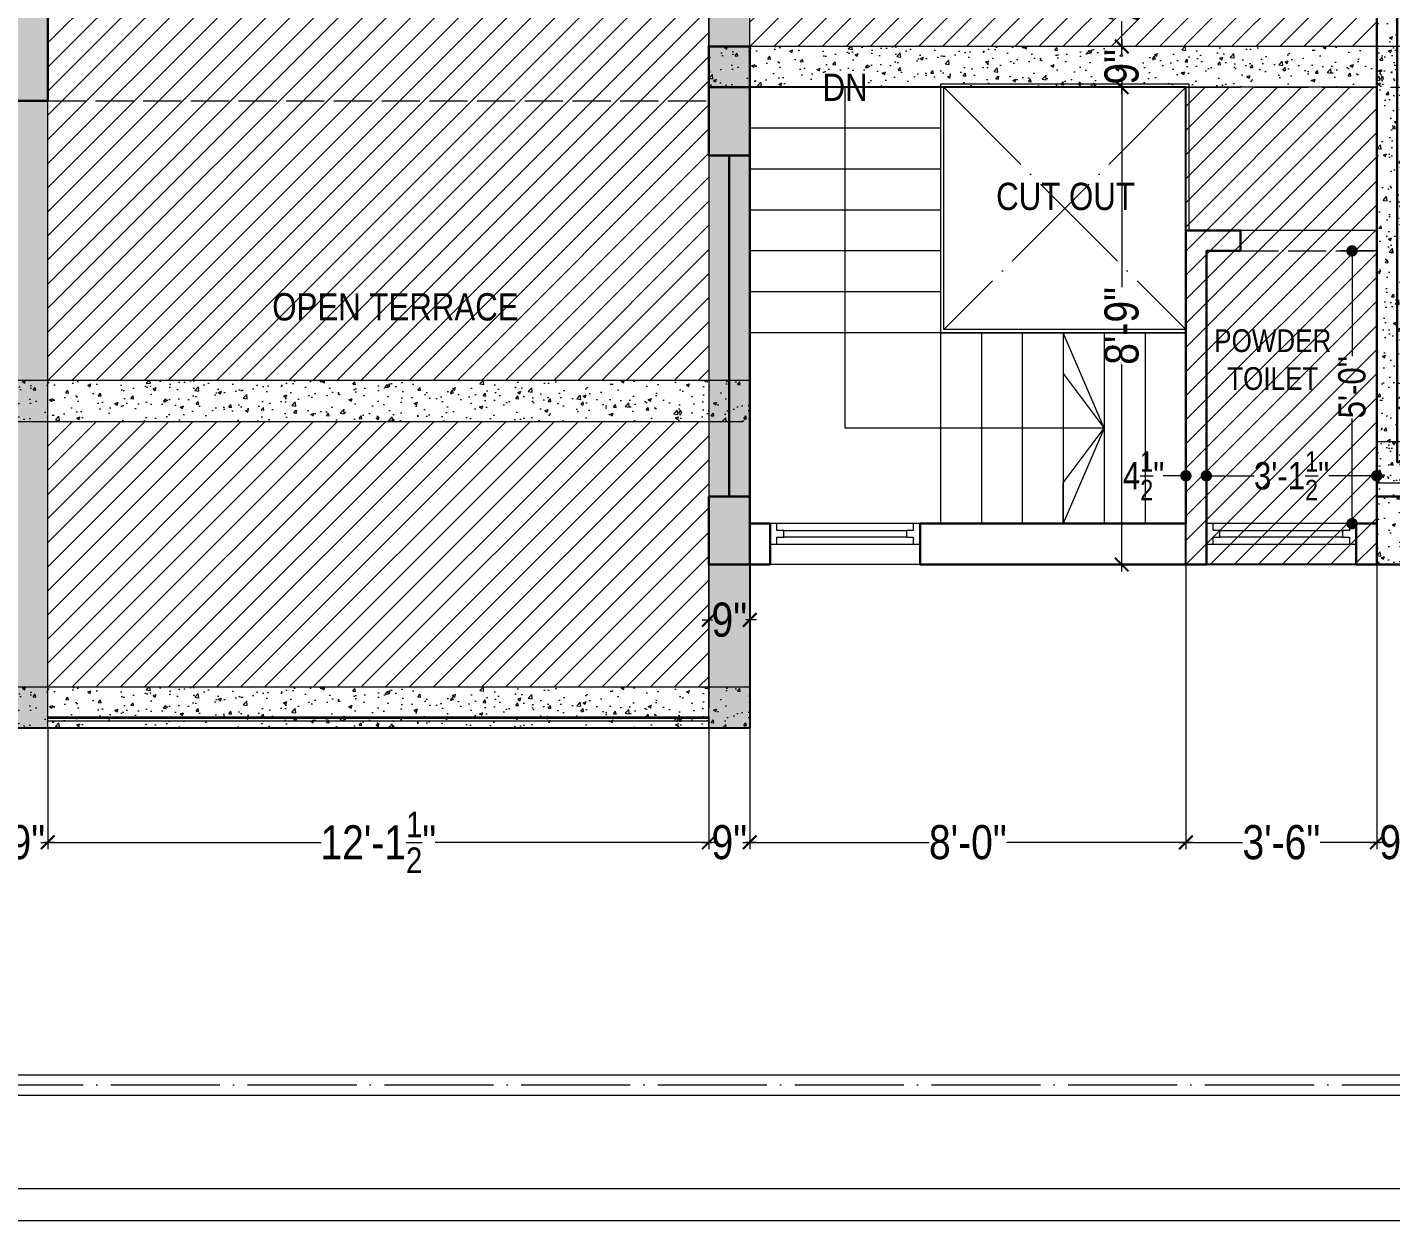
# Model space of a CAD drawing. Header units: millimetres. Extents: x 56222 to 162971, y -175692 to -121287.
# Drawn here: x 159346.4 to 159646.5, y -175332.2 to -175069.6 of the extents above; entities that cross this region are included whole.
import ezdxf

# ---------------------------------------------------------------- set-up
doc = ezdxf.new("R2010")
doc.units = ezdxf.units.MM
doc.header["$MEASUREMENT"] = 0
doc.header["$PDMODE"] = 35
doc.linetypes.add('ACAD_ISO02W100', pattern=[15, 12, -3])
doc.linetypes.add('ACAD_ISO04W100', pattern=[30, 24, -3, 0, -3])
doc.layers.get('Defpoints').update_dxf_attribs({"color": 220})
for name, color, linetype, lineweight in [('COLUMN', 1, 'Continuous', 30), ('FIRST FLOOR', 7, 'Continuous', 9), ('FIRST FLOOR ( TEXT )', 7, 'Continuous', 9), ('FIRST FLOOR_( D - W & RAILING )', 251, 'Continuous', 9), ('FIRST FLOOR_( STAIR )', 251, 'Continuous', 9), ('GROUND FLOOR', 7, 'Continuous', 9), ('GROUND FLOOR ( DW_RAIL )', 7, 'Continuous', 9), ('SECOND FLOOR', 7, 'Continuous', 9), ('SECOND FLOOR  ( PLINE )', 251, 'Continuous', 30), ('SECOND FLOOR ( DIM )', 7, 'Continuous', 9), ('SECOND FLOOR ( DW_RAIL )', 7, 'Continuous', 9), ('SECOND FLOOR ( PLine )', 7, 'Continuous', 30), ('SECOND FLOOR ( TEXT )', 7, 'Continuous', 9), ('X_SHEET', 7, 'Continuous', 9), ('XX~SLAB ( BEAM )~ ( DIM )', 7, 'Continuous', 9), ('XX~SLAB ( HATCH )', 7, 'Continuous', 9), ('XX~STR BEAM', 5, 'ACAD_ISO02W100', 9)]:
    doc.layers.add(name, color=color, linetype=linetype, lineweight=lineweight)
doc.layers.add('XX~SLAB ( BEAM )~ ( HATCH )', color=1, linetype='Continuous', lineweight=9, plot=False)
doc.layers.add('XX~SLAB ( HATCH )~ PLINE', color=251, linetype='Continuous', lineweight=9, plot=False)
doc.layers.add('XX~SLAB ( PLINE )', color=251, linetype='Continuous', plot=False)
doc.styles.add('Cn BT~6', font='swissc.ttf', dxfattribs={"height": 6})
doc.styles.add("Cn_BT_0'-0", font='swissc.ttf')
doc.styles.add('Cn_BT_7½', font='swissc.ttf', dxfattribs={"height": 7.5})
doc.styles.add('KATHA', font='swissc.ttf')
doc.dimstyles.new('Cn BT~6', dxfattribs={"dimtxt": 0.18, "dimasz": 2.5, "dimexe": 2.5, "dimexo": 0, "dimgap": 0.09, "dimtad": 0, "dimdec": 3, "dimzin": 3, "dimdsep": 46, "dimlunit": 4, "dimtxsty": 'Cn BT~6', "dimblk": 'DOT', "dimcen": 0.09, "dimdle": 2, "dimclrd": 250, "dimclre": 250, "dimclrt": 5, "dimadec": 0, "dimazin": 0, "dimtfac": 0.75, "dimtdec": 3, "dimtofl": 0, "dimtmove": 0, "dimatfit": 3, "dimfxl": 1, "dimtolj": 1, "dimtzin": 0, "dimlwd": 15, "dimlwe": 15, "dimarcsym": 0})
doc.dimstyles.new('Cn_BT_7½', dxfattribs={"dimtxt": 9, "dimasz": 3, "dimexe": 1.5, "dimexo": 0, "dimgap": 0.09, "dimtad": 0, "dimdec": 3, "dimzin": 3, "dimdsep": 46, "dimlunit": 4, "dimtxsty": 'Cn_BT_7½', "dimblk": 'ARCHTICK', "dimcen": 0.09, "dimdle": 1.5, "dimclrd": 251, "dimclre": 251, "dimclrt": 14, "dimadec": 0, "dimazin": 0, "dimtfac": 0.75, "dimtdec": 3, "dimtofl": 0, "dimtmove": 0, "dimatfit": 3, "dimfxl": 0, "dimtolj": 1, "dimtzin": 0, "dimlwd": 15, "dimlwe": 15, "dimarcsym": 0})

# ---------------------------------------------------------------- blocks, each defined once
blk = doc.blocks.new('_ArchTick')
at = {"color": 0, "linetype": 'ByBlock', "const_width": 0.15}
blk.add_lwpolyline([(-0.5, -0.5), (0.5, 0.5)], dxfattribs=at)
blk = doc.blocks.new('*D351')
at = {"layer": 'Defpoints', "color": 0, "transparency": 16777216}
for p in [(159496.38, -175187.81), (159505.38, -175187.81), (159505.38, -175199.98)]:
    blk.add_point(p, dxfattribs=at)
at = {"layer": 'SECOND FLOOR ( DIM )', "color": 251, "lineweight": 15, "transparency": 16777216}
for p, q in [((159496.38, -175187.81), (159496.38, -175201.48)), ((159505.38, -175187.81), (159505.38, -175201.48)), ((159494.88, -175199.98), (159497.22, -175199.98)), ((159506.88, -175199.98), (159504.53, -175199.98))]:
    blk.add_line(p, q, dxfattribs=at)
at = {"layer": 'SECOND FLOOR ( DIM )', "color": 251, "lineweight": 15, "transparency": 16777216, "xscale": 3, "yscale": 3, "zscale": 3, "rotation": 180}
blk.add_blockref('_ArchTick', (159496.38, -175199.98), dxfattribs=at)
at = {"layer": 'SECOND FLOOR ( DIM )', "color": 251, "lineweight": 15, "transparency": 16777216, "xscale": 3, "yscale": 3, "zscale": 3}
blk.add_blockref('_ArchTick', (159505.38, -175199.98), dxfattribs=at)
at = {"layer": 'SECOND FLOOR ( DIM )', "color": 14, "transparency": 16777216, "insert": (159500.88, -175199.98), "char_height": 7.5, "attachment_point": 5, "style": 'Cn_BT_7½'}
blk.add_mtext('\\A1;9"', dxfattribs=at)
blk = doc.blocks.new('_Dot')
at = {"color": 0, "linetype": 'ByBlock', "lineweight": -2}
blk.add_line((-0.5, 0), (-1, 0), dxfattribs=at)
at = {"color": 0, "linetype": 'ByBlock', "const_width": 0.5}
blk.add_lwpolyline([(-0.25, 0, 1), (0.25, 0, 1)], format="xyb", close=True, dxfattribs=at)
blk = doc.blocks.new('*D350')
at = {"layer": 'Defpoints', "color": 0, "transparency": 16777216}
for p in [(159605.88, -175160.81), (159643.38, -175160.81), (159643.38, -175168.28)]:
    blk.add_point(p, dxfattribs=at)
at = {"layer": 'SECOND FLOOR ( DIM )', "color": 250, "lineweight": 15, "transparency": 16777216}
for p, q in [((159605.88, -175160.81), (159605.88, -175170.78)), ((159643.38, -175160.81), (159643.38, -175170.78)), ((159608.38, -175168.28), (159616.43, -175168.28)), ((159640.88, -175168.28), (159632.82, -175168.28))]:
    blk.add_line(p, q, dxfattribs=at)
at = {"layer": 'SECOND FLOOR ( DIM )', "color": 250, "lineweight": 15, "transparency": 16777216, "xscale": 2.5, "yscale": 2.5, "zscale": 2.5, "rotation": 180}
blk.add_blockref('_Dot', (159605.88, -175168.28), dxfattribs=at)
at = {"layer": 'SECOND FLOOR ( DIM )', "color": 250, "lineweight": 15, "transparency": 16777216, "xscale": 2.5, "yscale": 2.5, "zscale": 2.5}
blk.add_blockref('_Dot', (159643.38, -175168.28), dxfattribs=at)
at = {"layer": 'SECOND FLOOR ( DIM )', "color": 5, "transparency": 16777216, "insert": (159624.63, -175168.28), "char_height": 6, "attachment_point": 5, "style": 'Cn BT~6'}
blk.add_mtext('\\A1;3\'-1{\\H0.750000x;\\S1/2;}"', dxfattribs=at)
blk = doc.blocks.new('*D349')
at = {"layer": 'Defpoints', "color": 0, "transparency": 16777216}
for p in [(159637.94, -175118.81), (159643.38, -175118.81), (159643.38, -175178.81)]:
    blk.add_point(p, dxfattribs=at)
at = {"layer": 'SECOND FLOOR ( DIM )', "color": 250, "lineweight": 15, "transparency": 16777216}
for p, q in [((159643.38, -175118.81), (159635.44, -175118.81)), ((159637.94, -175121.31), (159637.94, -175141.96)), ((159637.94, -175176.31), (159637.94, -175155.65)), ((159643.38, -175178.81), (159635.44, -175178.81))]:
    blk.add_line(p, q, dxfattribs=at)
at = {"layer": 'SECOND FLOOR ( DIM )', "color": 250, "lineweight": 15, "transparency": 16777216, "xscale": 2.5, "yscale": 2.5, "zscale": 2.5}
for p, rotation in [((159637.94, -175118.81), 90), ((159637.94, -175178.81), 270)]:
    blk.add_blockref('_Dot', p, dxfattribs=dict(at, rotation=rotation))
at = {"layer": 'SECOND FLOOR ( DIM )', "color": 5, "transparency": 16777216, "insert": (159637.94, -175148.81), "char_height": 6, "attachment_point": 5, "rotation": 90, "style": 'Cn BT~6'}
blk.add_mtext('\\A1;5\'-0"', dxfattribs=at)
blk = doc.blocks.new('*D294')
at = {"layer": 'Defpoints', "color": 0, "transparency": 16777216}
for p in [(159341.88, -175223.81), (159350.88, -175223.81), (159350.88, -175248.94)]:
    blk.add_point(p, dxfattribs=at)
at = {"layer": 'XX~SLAB ( BEAM )~ ( DIM )', "color": 251, "lineweight": 15, "transparency": 16777216}
for p, q in [((159341.88, -175223.81), (159341.88, -175250.44)), ((159350.88, -175223.81), (159350.88, -175250.44)), ((159340.38, -175248.94), (159342.72, -175248.94)), ((159352.38, -175248.94), (159350.03, -175248.94))]:
    blk.add_line(p, q, dxfattribs=at)
at = {"layer": 'XX~SLAB ( BEAM )~ ( DIM )', "color": 251, "lineweight": 15, "transparency": 16777216, "xscale": 3, "yscale": 3, "zscale": 3, "rotation": 180}
blk.add_blockref('_ArchTick', (159341.88, -175248.94), dxfattribs=at)
at = {"layer": 'XX~SLAB ( BEAM )~ ( DIM )', "color": 251, "lineweight": 15, "transparency": 16777216, "xscale": 3, "yscale": 3, "zscale": 3}
blk.add_blockref('_ArchTick', (159350.88, -175248.94), dxfattribs=at)
at = {"layer": 'XX~SLAB ( BEAM )~ ( DIM )', "color": 14, "transparency": 16777216, "insert": (159346.38, -175248.94), "char_height": 7.5, "attachment_point": 5, "style": 'Cn_BT_7½'}
blk.add_mtext('\\A1;9"', dxfattribs=at)
blk = doc.blocks.new('*D293')
at = {"layer": 'Defpoints', "color": 0, "transparency": 16777216}
for p in [(159350.88, -175223.81), (159496.38, -175223.81), (159496.38, -175248.94)]:
    blk.add_point(p, dxfattribs=at)
at = {"layer": 'XX~SLAB ( BEAM )~ ( DIM )', "color": 251, "lineweight": 15, "transparency": 16777216}
for p, q in [((159350.88, -175223.81), (159350.88, -175250.44)), ((159496.38, -175223.81), (159496.38, -175250.44)), ((159349.38, -175248.94), (159411.09, -175248.94)), ((159497.88, -175248.94), (159436.16, -175248.94))]:
    blk.add_line(p, q, dxfattribs=at)
at = {"layer": 'XX~SLAB ( BEAM )~ ( DIM )', "color": 251, "lineweight": 15, "transparency": 16777216, "xscale": 3, "yscale": 3, "zscale": 3, "rotation": 180}
blk.add_blockref('_ArchTick', (159350.88, -175248.94), dxfattribs=at)
at = {"layer": 'XX~SLAB ( BEAM )~ ( DIM )', "color": 251, "lineweight": 15, "transparency": 16777216, "xscale": 3, "yscale": 3, "zscale": 3}
blk.add_blockref('_ArchTick', (159496.38, -175248.94), dxfattribs=at)
at = {"layer": 'XX~SLAB ( BEAM )~ ( DIM )', "color": 14, "transparency": 16777216, "insert": (159423.63, -175248.94), "char_height": 7.5, "attachment_point": 5, "style": 'Cn_BT_7½'}
blk.add_mtext('\\A1;12\'-1{\\H0.750000x;\\S1/2;}"', dxfattribs=at)
blk = doc.blocks.new('*D292')
at = {"layer": 'Defpoints', "color": 0, "transparency": 16777216}
for p in [(159496.38, -175223.81), (159505.38, -175223.81), (159505.38, -175248.94)]:
    blk.add_point(p, dxfattribs=at)
at = {"layer": 'XX~SLAB ( BEAM )~ ( DIM )', "color": 251, "lineweight": 15, "transparency": 16777216}
for p, q in [((159496.38, -175223.81), (159496.38, -175250.44)), ((159505.38, -175223.81), (159505.38, -175250.44)), ((159494.88, -175248.94), (159497.22, -175248.94)), ((159506.88, -175248.94), (159504.53, -175248.94))]:
    blk.add_line(p, q, dxfattribs=at)
at = {"layer": 'XX~SLAB ( BEAM )~ ( DIM )', "color": 251, "lineweight": 15, "transparency": 16777216, "xscale": 3, "yscale": 3, "zscale": 3, "rotation": 180}
blk.add_blockref('_ArchTick', (159496.38, -175248.94), dxfattribs=at)
at = {"layer": 'XX~SLAB ( BEAM )~ ( DIM )', "color": 251, "lineweight": 15, "transparency": 16777216, "xscale": 3, "yscale": 3, "zscale": 3}
blk.add_blockref('_ArchTick', (159505.38, -175248.94), dxfattribs=at)
at = {"layer": 'XX~SLAB ( BEAM )~ ( DIM )', "color": 14, "transparency": 16777216, "insert": (159500.88, -175248.94), "char_height": 7.5, "attachment_point": 5, "style": 'Cn_BT_7½'}
blk.add_mtext('\\A1;9"', dxfattribs=at)
blk = doc.blocks.new('*D291')
at = {"layer": 'Defpoints', "color": 0, "transparency": 16777216}
for p in [(159601.38, -175187.81), (159505.38, -175223.81), (159601.38, -175248.94)]:
    blk.add_point(p, dxfattribs=at)
at = {"layer": 'XX~SLAB ( BEAM )~ ( DIM )', "color": 251, "lineweight": 15, "transparency": 16777216}
for p, q in [((159601.38, -175187.81), (159601.38, -175250.44)), ((159505.38, -175223.81), (159505.38, -175250.44)), ((159503.88, -175248.94), (159544.85, -175248.94)), ((159602.88, -175248.94), (159561.9, -175248.94))]:
    blk.add_line(p, q, dxfattribs=at)
at = {"layer": 'XX~SLAB ( BEAM )~ ( DIM )', "color": 251, "lineweight": 15, "transparency": 16777216, "xscale": 3, "yscale": 3, "zscale": 3, "rotation": 180}
blk.add_blockref('_ArchTick', (159505.38, -175248.94), dxfattribs=at)
at = {"layer": 'XX~SLAB ( BEAM )~ ( DIM )', "color": 251, "lineweight": 15, "transparency": 16777216, "xscale": 3, "yscale": 3, "zscale": 3}
blk.add_blockref('_ArchTick', (159601.38, -175248.94), dxfattribs=at)
at = {"layer": 'XX~SLAB ( BEAM )~ ( DIM )', "color": 14, "transparency": 16777216, "insert": (159553.38, -175248.94), "char_height": 7.5, "attachment_point": 5, "style": 'Cn_BT_7½'}
blk.add_mtext('\\A1;8\'-0"', dxfattribs=at)
blk = doc.blocks.new('*D290')
at = {"layer": 'Defpoints', "color": 0, "transparency": 16777216}
for p in [(159601.38, -175187.81), (159643.38, -175187.81), (159643.38, -175248.94)]:
    blk.add_point(p, dxfattribs=at)
at = {"layer": 'XX~SLAB ( BEAM )~ ( DIM )', "color": 251, "lineweight": 15, "transparency": 16777216}
for p, q in [((159601.38, -175187.81), (159601.38, -175250.44)), ((159643.38, -175187.81), (159643.38, -175250.44)), ((159599.88, -175248.94), (159613.82, -175248.94)), ((159644.88, -175248.94), (159630.93, -175248.94))]:
    blk.add_line(p, q, dxfattribs=at)
at = {"layer": 'XX~SLAB ( BEAM )~ ( DIM )', "color": 251, "lineweight": 15, "transparency": 16777216, "xscale": 3, "yscale": 3, "zscale": 3, "rotation": 180}
blk.add_blockref('_ArchTick', (159601.38, -175248.94), dxfattribs=at)
at = {"layer": 'XX~SLAB ( BEAM )~ ( DIM )', "color": 251, "lineweight": 15, "transparency": 16777216, "xscale": 3, "yscale": 3, "zscale": 3}
blk.add_blockref('_ArchTick', (159643.38, -175248.94), dxfattribs=at)
at = {"layer": 'XX~SLAB ( BEAM )~ ( DIM )', "color": 14, "transparency": 16777216, "insert": (159622.38, -175248.94), "char_height": 7.5, "attachment_point": 5, "style": 'Cn_BT_7½'}
blk.add_mtext('\\A1;3\'-6"', dxfattribs=at)
blk = doc.blocks.new('*D289')
at = {"layer": 'Defpoints', "color": 0, "transparency": 16777216}
for p in [(159643.38, -175187.81), (159652.38, -175187.81), (159652.38, -175248.94)]:
    blk.add_point(p, dxfattribs=at)
at = {"layer": 'XX~SLAB ( BEAM )~ ( DIM )', "color": 251, "lineweight": 15, "transparency": 16777216}
for p, q in [((159643.38, -175187.81), (159643.38, -175250.44)), ((159652.38, -175187.81), (159652.38, -175250.44)), ((159641.88, -175248.94), (159644.22, -175248.94)), ((159653.88, -175248.94), (159651.53, -175248.94))]:
    blk.add_line(p, q, dxfattribs=at)
at = {"layer": 'XX~SLAB ( BEAM )~ ( DIM )', "color": 251, "lineweight": 15, "transparency": 16777216, "xscale": 3, "yscale": 3, "zscale": 3, "rotation": 180}
blk.add_blockref('_ArchTick', (159643.38, -175248.94), dxfattribs=at)
at = {"layer": 'XX~SLAB ( BEAM )~ ( DIM )', "color": 251, "lineweight": 15, "transparency": 16777216, "xscale": 3, "yscale": 3, "zscale": 3}
blk.add_blockref('_ArchTick', (159652.38, -175248.94), dxfattribs=at)
at = {"layer": 'XX~SLAB ( BEAM )~ ( DIM )', "color": 14, "transparency": 16777216, "insert": (159647.88, -175248.94), "char_height": 7.5, "attachment_point": 5, "style": 'Cn_BT_7½'}
blk.add_mtext('\\A1;9"', dxfattribs=at)
blk = doc.blocks.new('*D283')
at = {"layer": 'Defpoints', "color": 0, "transparency": 16777216}
for p in [(159590.52, -175042.31), (159587.25, -175073.81), (159590.52, -175073.81)]:
    blk.add_point(p, dxfattribs=at)
at = {"layer": 'XX~SLAB ( BEAM )~ ( DIM )', "color": 251, "lineweight": 15, "transparency": 16777216}
for p, q in [((159590.52, -175042.31), (159585.75, -175042.31)), ((159587.25, -175040.81), (159587.25, -175047.87)), ((159587.25, -175075.31), (159587.25, -175068.24)), ((159590.52, -175073.81), (159585.75, -175073.81))]:
    blk.add_line(p, q, dxfattribs=at)
at = {"layer": 'XX~SLAB ( BEAM )~ ( DIM )', "color": 251, "lineweight": 15, "transparency": 16777216, "xscale": 3, "yscale": 3, "zscale": 3}
for p, rotation in [((159587.25, -175042.31), 90), ((159587.25, -175073.81), 270)]:
    blk.add_blockref('_ArchTick', p, dxfattribs=dict(at, rotation=rotation))
at = {"layer": 'XX~SLAB ( BEAM )~ ( DIM )', "color": 14, "transparency": 16777216, "insert": (159587.25, -175058.06), "char_height": 7.5, "attachment_point": 5, "rotation": 90, "style": 'Cn_BT_7½'}
blk.add_mtext('\\A1;2\'-7{\\H0.750000x;\\S1/2;}"', dxfattribs=at)
blk = doc.blocks.new('*D282')
at = {"layer": 'Defpoints', "color": 0, "transparency": 16777216}
for p in [(159590.52, -175073.81), (159587.25, -175082.81), (159590.52, -175082.81)]:
    blk.add_point(p, dxfattribs=at)
at = {"layer": 'XX~SLAB ( BEAM )~ ( DIM )', "color": 251, "lineweight": 15, "transparency": 16777216}
for p, q in [((159587.25, -175072.31), (159587.25, -175074.65)), ((159590.52, -175073.81), (159585.75, -175073.81)), ((159590.52, -175082.81), (159585.75, -175082.81)), ((159587.25, -175084.31), (159587.25, -175081.96))]:
    blk.add_line(p, q, dxfattribs=at)
at = {"layer": 'XX~SLAB ( BEAM )~ ( DIM )', "color": 251, "lineweight": 15, "transparency": 16777216, "xscale": 3, "yscale": 3, "zscale": 3}
for p, rotation in [((159587.25, -175073.81), 90), ((159587.25, -175082.81), 270)]:
    blk.add_blockref('_ArchTick', p, dxfattribs=dict(at, rotation=rotation))
at = {"layer": 'XX~SLAB ( BEAM )~ ( DIM )', "color": 14, "transparency": 16777216, "insert": (159587.25, -175078.31), "char_height": 7.5, "attachment_point": 5, "rotation": 90, "style": 'Cn_BT_7½'}
blk.add_mtext('\\A1;9"', dxfattribs=at)
blk = doc.blocks.new('*D281')
at = {"layer": 'Defpoints', "color": 0, "transparency": 16777216}
for p in [(159590.52, -175082.81), (159587.25, -175187.81), (159601.38, -175187.81)]:
    blk.add_point(p, dxfattribs=at)
at = {"layer": 'XX~SLAB ( BEAM )~ ( DIM )', "color": 251, "lineweight": 15, "transparency": 16777216}
for p, q in [((159587.25, -175081.31), (159587.25, -175126.78)), ((159590.52, -175082.81), (159585.75, -175082.81)), ((159587.25, -175189.31), (159587.25, -175143.83)), ((159601.38, -175187.81), (159585.75, -175187.81))]:
    blk.add_line(p, q, dxfattribs=at)
at = {"layer": 'XX~SLAB ( BEAM )~ ( DIM )', "color": 251, "lineweight": 15, "transparency": 16777216, "xscale": 3, "yscale": 3, "zscale": 3}
for p, rotation in [((159587.25, -175082.81), 90), ((159587.25, -175187.81), 270)]:
    blk.add_blockref('_ArchTick', p, dxfattribs=dict(at, rotation=rotation))
at = {"layer": 'XX~SLAB ( BEAM )~ ( DIM )', "color": 14, "transparency": 16777216, "insert": (159587.25, -175135.31), "char_height": 7.5, "attachment_point": 5, "rotation": 90, "style": 'Cn_BT_7½'}
blk.add_mtext('\\A1;8\'-9"', dxfattribs=at)
blk = doc.blocks.new('*D278')
at = {"layer": 'Defpoints', "color": 0, "transparency": 16777216}
for p in [(159605.88, -175160.81), (159601.38, -175163.02), (159601.38, -175168.28)]:
    blk.add_point(p, dxfattribs=at)
at = {"layer": 'SECOND FLOOR ( DIM )', "color": 250, "lineweight": 15, "transparency": 16777216}
for p, q in [((159605.88, -175160.81), (159605.88, -175170.78)), ((159601.38, -175163.02), (159601.38, -175170.78)), ((159598.88, -175168.28), (159596.38, -175168.28)), ((159608.38, -175168.28), (159610.88, -175168.28))]:
    blk.add_line(p, q, dxfattribs=at)
at = {"layer": 'SECOND FLOOR ( DIM )', "color": 250, "lineweight": 15, "transparency": 16777216, "xscale": 2.5, "yscale": 2.5, "zscale": 2.5}
blk.add_blockref('_Dot', (159601.38, -175168.28), dxfattribs=at)
at = {"layer": 'SECOND FLOOR ( DIM )', "color": 250, "lineweight": 15, "transparency": 16777216, "xscale": 2.5, "yscale": 2.5, "zscale": 2.5, "rotation": 180}
blk.add_blockref('_Dot', (159605.88, -175168.28), dxfattribs=at)
at = {"layer": 'SECOND FLOOR ( DIM )', "color": 5, "transparency": 16777216, "insert": (159592.06, -175168.28), "char_height": 6, "attachment_point": 5, "style": 'Cn BT~6'}
blk.add_mtext('\\A1;4{\\H0.750000x;\\S1/2;}"', dxfattribs=at)

msp = doc.modelspace()

# ---------------------------------------------------------------- hatches: boundary and pattern name
at = {"layer": 'XX~SLAB ( BEAM )~ ( HATCH )'}
h = msp.add_hatch(dxfattribs=at)
h.set_pattern_fill('AR-CONC', color=256, style=0)
h.set_pattern_definition([(50, (159341.876, -175223.8053), (7.1726, -0.62752), [0.75, -8.25]), (355, (159341.876, -175223.805), (-1.38751, 7.52192), [0.6, -6.6]), (100.4514, (159342.474, -175223.8576), (5.7851, 6.8944), [0.6374, -7.01142]), (46.1842, (159341.876, -175221.805), (10.6724, -1.6552), [1.125, -12.375]), (96.6356, (159342.766, -175221.943), (9.34663, 9.74118), [0.9561, -10.51713]), (351.1842, (159341.876, -175221.805), (9.34662, 9.7412), [0.9, -9.9]), (21, (159342.876, -175222.3053), (5.96907, -4.02619), [0.75, -8.25]), (326, (159342.876, -175222.305), (2.43315, 7.2515), [0.6, -6.6]), (71.4514, (159343.3736, -175222.641), (8.40223, 3.2253), [0.6374, -7.01142]), (37.5, (159341.8762, -175223.8053), (0.121599, 3.328939), [0, -6.52, 0, -6.7, 0, -6.625]), (7.5, (159341.8762, -175223.8053), (2.630695, 3.944117), [0, -3.82, 0, -6.37, 0, -2.525]), (327.5, (159339.6462, -175223.8053), (5.338224, -0.225549), [0, -2.5, 0, -7.8, 0, -10.35]), (317.5, (159338.646, -175223.8053), (5.83186, 1.00105), [0, -3.25, 0, -5.18, 0, -7.35])])
h.paths.add_polyline_path([(159341.87621, -175223.80534), (159350.87621, -175223.80534), (159350.87621, -174877.30534), (159341.87621, -174877.30534)])
h = msp.add_hatch(dxfattribs=at)
h.set_pattern_fill('AR-CONC', color=256, style=0)
h.set_pattern_definition([(50, (159496.376, -175223.8053), (7.1726, -0.62752), [0.75, -8.25]), (355, (159496.376, -175223.805), (-1.38751, 7.52192), [0.6, -6.6]), (100.4514, (159496.974, -175223.8576), (5.7851, 6.8944), [0.6374, -7.01142]), (46.1842, (159496.376, -175221.805), (10.6724, -1.6552), [1.125, -12.375]), (96.6356, (159497.266, -175221.943), (9.34663, 9.74118), [0.9561, -10.51713]), (351.1842, (159496.376, -175221.805), (9.34662, 9.7412), [0.9, -9.9]), (21, (159497.376, -175222.3053), (5.96907, -4.02619), [0.75, -8.25]), (326, (159497.376, -175222.305), (2.43315, 7.2515), [0.6, -6.6]), (71.4514, (159497.8736, -175222.641), (8.40223, 3.2253), [0.6374, -7.01142]), (37.5, (159496.3762, -175223.8053), (0.121599, 3.328939), [0, -6.52, 0, -6.7, 0, -6.625]), (7.5, (159496.3762, -175223.8053), (2.630695, 3.944117), [0, -3.82, 0, -6.37, 0, -2.525]), (327.5, (159494.1462, -175223.8053), (5.338224, -0.225549), [0, -2.5, 0, -7.8, 0, -10.35]), (317.5, (159493.146, -175223.8053), (5.83186, 1.00105), [0, -3.25, 0, -5.18, 0, -7.35])])
h.paths.add_polyline_path([(159496.37621, -175223.80534), (159505.37621, -175223.80534), (159505.37621, -174877.30534), (159496.37621, -174877.30534)])
h.paths.add_polyline_path([(159496.37621, -174877.30534), (159505.37621, -174877.30534), (159505.37621, -174886.30534), (159496.37621, -174886.30534)])
h = msp.add_hatch(dxfattribs=at)
h.set_pattern_fill('AR-CONC', color=256, style=0)
h.set_pattern_definition([(50, (159643.376, -175187.8054), (7.1726, -0.62752), [0.75, -8.25]), (355, (159643.376, -175187.805), (-1.3875, 7.52192), [0.6, -6.6]), (100.4514, (159643.974, -175187.8576), (5.7851, 6.8944), [0.6374, -7.01142]), (46.184, (159643.376, -175185.805), (10.6724, -1.6552), [1.125, -12.375]), (96.6356, (159644.266, -175185.943), (9.3466, 9.7412), [0.9561, -10.5171]), (351.184, (159643.376, -175185.805), (9.3466, 9.7412), [0.9, -9.9]), (21, (159644.376, -175186.3054), (5.96907, -4.0262), [0.75, -8.25]), (326, (159644.376, -175186.305), (2.43315, 7.2515), [0.6, -6.6]), (71.4514, (159644.8736, -175186.641), (8.40223, 3.2253), [0.6374, -7.01142]), (37.5, (159643.3762, -175187.8054), (0.1216, 3.32894), [0, -6.52, 0, -6.7, 0, -6.625]), (7.5, (159643.3762, -175187.8054), (2.630695, 3.94412), [0, -3.82, 0, -6.37, 0, -2.525]), (327.5, (159641.1462, -175187.8054), (5.338224, -0.22555), [0, -2.5, 0, -7.8, 0, -10.35]), (317.5, (159640.146, -175187.8054), (5.83186, 1.00105), [0, -3.25, 0, -5.18, 0, -7.35])])
h.paths.add_polyline_path([(159643.3762, -175187.80535), (159652.3762, -175187.80535), (159652.3762, -175033.30534), (159643.3762, -175033.30534)])
h = msp.add_hatch(dxfattribs=at)
h.set_pattern_fill('AR-CONC', color=256, style=0)
h.set_pattern_definition([(50, (159496.376, -175082.8053), (7.1726, -0.62752), [0.75, -8.25]), (355, (159496.376, -175082.805), (-1.3875, 7.52192), [0.6, -6.6]), (100.4514, (159496.974, -175082.8576), (5.7851, 6.8944), [0.6374, -7.01142]), (46.184, (159496.376, -175080.805), (10.6724, -1.6552), [1.125, -12.375]), (96.6356, (159497.266, -175080.943), (9.3466, 9.7412), [0.9561, -10.5171]), (351.184, (159496.376, -175080.805), (9.3466, 9.7412), [0.9, -9.9]), (21, (159497.376, -175081.3053), (5.96907, -4.0262), [0.75, -8.25]), (326, (159497.376, -175081.305), (2.43315, 7.2515), [0.6, -6.6]), (71.4514, (159497.8736, -175081.641), (8.40223, 3.2253), [0.6374, -7.01142]), (37.5, (159496.3762, -175082.8053), (0.1216, 3.32894), [0, -6.52, 0, -6.7, 0, -6.625]), (7.5, (159496.3762, -175082.8053), (2.630695, 3.94412), [0, -3.82, 0, -6.37, 0, -2.525]), (327.5, (159494.1462, -175082.8053), (5.338224, -0.22555), [0, -2.5, 0, -7.8, 0, -10.35]), (317.5, (159493.146, -175082.8053), (5.83186, 1.00105), [0, -3.25, 0, -5.18, 0, -7.35])])
h.paths.add_polyline_path([(159496.37621, -175073.80534), (159496.37621, -175082.80534), (159652.3762, -175082.80534), (159652.3762, -175073.80534)])
h = msp.add_hatch(dxfattribs=at)
h.set_pattern_fill('AR-CONC', color=256, style=0)
h.set_pattern_definition([(50, (159341.876, -175156.3053), (7.1726, -0.62752), [0.75, -8.25]), (355, (159341.876, -175156.305), (-1.3875, 7.52192), [0.6, -6.6]), (100.4514, (159342.474, -175156.3576), (5.7851, 6.8944), [0.6374, -7.01142]), (46.184, (159341.876, -175154.305), (10.6724, -1.6552), [1.125, -12.375]), (96.6356, (159342.766, -175154.443), (9.3466, 9.7412), [0.9561, -10.5171]), (351.184, (159341.876, -175154.305), (9.3466, 9.7412), [0.9, -9.9]), (21, (159342.876, -175154.8053), (5.96907, -4.02619), [0.75, -8.25]), (326, (159342.876, -175154.805), (2.43315, 7.2515), [0.6, -6.6]), (71.4514, (159343.3736, -175155.141), (8.40223, 3.2253), [0.6374, -7.01142]), (37.5, (159341.8762, -175156.3053), (0.1216, 3.32894), [0, -6.52, 0, -6.7, 0, -6.625]), (7.5, (159341.8762, -175156.3053), (2.630695, 3.94412), [0, -3.82, 0, -6.37, 0, -2.525]), (327.5, (159339.6462, -175156.3053), (5.338224, -0.22555), [0, -2.5, 0, -7.8, 0, -10.35]), (317.5, (159338.646, -175156.3053), (5.83186, 1.00105), [0, -3.25, 0, -5.18, 0, -7.35])])
h.paths.add_polyline_path([(159341.87621, -175147.30534), (159341.87621, -175156.30534), (159505.37621, -175156.30534), (159505.37621, -175147.30534)])
h = msp.add_hatch(dxfattribs=at)
h.set_pattern_fill('AR-CONC', color=256, style=0)
h.set_pattern_definition([(50, (159643.376, -175169.8053), (7.1726, -0.62752), [0.75, -8.25]), (355, (159643.376, -175169.805), (-1.3875, 7.5219), [0.6, -6.6]), (100.451, (159643.974, -175169.8576), (5.7851, 6.8944), [0.6374, -7.0114]), (46.184, (159643.376, -175167.805), (10.6724, -1.6552), [1.125, -12.375]), (96.636, (159644.266, -175167.943), (9.3466, 9.7412), [0.9561, -10.5171]), (351.184, (159643.376, -175167.805), (9.3466, 9.7412), [0.9, -9.9]), (21, (159644.376, -175168.3053), (5.96907, -4.0262), [0.75, -8.25]), (326, (159644.376, -175168.305), (2.43315, 7.2515), [0.6, -6.6]), (71.451, (159644.8736, -175168.641), (8.40223, 3.2253), [0.6374, -7.0114]), (37.5, (159643.3762, -175169.8053), (0.1216, 3.32894), [0, -6.52, 0, -6.7, 0, -6.625]), (7.5, (159643.3762, -175169.8053), (2.6307, 3.94412), [0, -3.82, 0, -6.37, 0, -2.525]), (327.5, (159641.1462, -175169.8053), (5.338224, -0.22555), [0, -2.5, 0, -7.8, 0, -10.35]), (317.5, (159640.146, -175169.8053), (5.83186, 1.00105), [0, -3.25, 0, -5.18, 0, -7.35])])
h.paths.add_polyline_path([(159643.37621, -175160.80534), (159643.37621, -175169.80534), (159742.37621, -175169.80534), (159742.37621, -175160.80534)])
h = msp.add_hatch(dxfattribs=at)
h.set_pattern_fill('AR-CONC', color=256, style=0)
h.set_pattern_definition([(50, (159341.876, -175223.8054), (7.1726, -0.62752), [0.75, -8.25]), (355, (159341.876, -175223.805), (-1.3875, 7.52192), [0.6, -6.6]), (100.4514, (159342.474, -175223.8576), (5.7851, 6.8944), [0.6374, -7.01142]), (46.184, (159341.876, -175221.805), (10.6724, -1.6552), [1.125, -12.375]), (96.6356, (159342.766, -175221.943), (9.3466, 9.7412), [0.9561, -10.5171]), (351.184, (159341.876, -175221.805), (9.3466, 9.7412), [0.9, -9.9]), (21, (159342.876, -175222.3054), (5.96907, -4.02619), [0.75, -8.25]), (326, (159342.876, -175222.305), (2.43315, 7.2515), [0.6, -6.6]), (71.4514, (159343.3736, -175222.641), (8.40223, 3.2253), [0.6374, -7.01142]), (37.5, (159341.8762, -175223.8054), (0.1216, 3.32894), [0, -6.52, 0, -6.7, 0, -6.625]), (7.5, (159341.8762, -175223.8054), (2.630695, 3.94412), [0, -3.82, 0, -6.37, 0, -2.525]), (327.5, (159339.6462, -175223.8054), (5.338224, -0.22555), [0, -2.5, 0, -7.8, 0, -10.35]), (317.5, (159338.646, -175223.8054), (5.83186, 1.00105), [0, -3.25, 0, -5.18, 0, -7.35])])
h.paths.add_polyline_path([(159341.87621, -175214.80535), (159341.87621, -175223.80534), (159505.37621, -175223.80535), (159505.37621, -175214.80535)])
at = {"layer": 'XX~SLAB ( HATCH )'}
h = msp.add_hatch(dxfattribs=at)
h.set_pattern_fill('ANSI31', color=256, scale=30, style=0)
h.set_pattern_definition([(45, (159350.8762, -175147.3053), (-2.65165, 2.65165), [])])
h.paths.add_polyline_path([(159350.87621, -174961.30534), (159496.37621, -174961.30534), (159496.37621, -175147.30534), (159350.87621, -175147.30534)])
h = msp.add_hatch(dxfattribs=at)
h.set_pattern_fill('ANSI31', color=256, scale=30, style=0)
h.set_pattern_definition([(45, (159505.3762, -175073.8053), (-2.65165, 2.65165), [])])
h.paths.add_polyline_path([(159505.37621, -175042.30534), (159643.3762, -175042.30534), (159643.3762, -175073.80534), (159505.37621, -175073.80534)])
h = msp.add_hatch(dxfattribs=at)
h.set_pattern_fill('ANSI31', color=256, scale=30, style=0)
h.set_pattern_definition([(45, (159601.3762, -175187.8053), (-2.65165, 2.65165), [])])
h.paths.add_polyline_path([(159601.37621, -175187.80534), (159643.37621, -175187.80534), (159643.37621, -175082.80534), (159601.37621, -175082.80534)])
h = msp.add_hatch(dxfattribs=at)
h.set_pattern_fill('ANSI31', color=256, scale=30, style=0)
h.set_pattern_definition([(45, (159350.8762, -175214.8054), (-2.65165, 2.65165), [])])
h.paths.add_polyline_path([(159350.87621, -175156.30534), (159496.37621, -175156.30534), (159496.37621, -175214.80535), (159350.87621, -175214.80535)])

# ---------------------------------------------------------------- linework, layer by layer
at = {"layer": 'COLUMN'}
for points in [[(159496.37621, -175082.80534), (159505.37621, -175082.80534), (159505.37621, -175097.80534), (159496.37621, -175097.80534)], [(159496.37621, -175172.80534), (159505.37621, -175172.80534), (159505.37621, -175187.80534), (159496.37621, -175187.80534)], [(159643.37621, -175172.80535), (159652.37621, -175172.80535), (159652.37621, -175187.80534), (159643.37621, -175187.80534)]]:
    msp.add_lwpolyline(points, close=True, dxfattribs=at)
at = {"layer": 'FIRST FLOOR', "color": 1}
msp.add_line((159542.87621, -175178.80534), (159542.87621, -175187.80534), dxfattribs=at)
at = {"layer": 'FIRST FLOOR_( D - W & RAILING )', "color": 32}
msp.add_lwpolyline([(159350.87621, -175222.30534), (159350.87621, -175221.30534), (159496.37621, -175221.30534), (159496.37621, -175222.30534), (159350.87621, -175222.30534), (159350.87621, -175221.60534), (159496.37621, -175221.60534), (159496.37621, -175222.30534)], close=True, dxfattribs=at)
at = {"layer": 'FIRST FLOOR_( STAIR )'}
for p, q in [((159547.37621, -175082.80534), (159505.37621, -175082.80534)), ((159547.37621, -175082.80534), (159547.37621, -175178.80534)), ((159547.37621, -175091.80534), (159505.37621, -175091.80534)), ((159547.37621, -175100.80534), (159505.37621, -175100.80534)), ((159547.37621, -175109.80534), (159505.37621, -175109.80534)), ((159547.37621, -175118.80534), (159505.37621, -175118.80534)), ((159547.37621, -175127.80534), (159505.37621, -175127.80534)), ((159601.37621, -175136.80534), (159505.37621, -175136.80534)), ((159556.37621, -175136.80534), (159556.37621, -175178.80534)), ((159565.37621, -175136.80534), (159565.37621, -175178.80534)), ((159574.37621, -175136.80534), (159574.37621, -175178.80534)), ((159583.37621, -175136.80534), (159583.37621, -175178.80534)), ((159592.37621, -175136.80534), (159592.37621, -175178.80534))]:
    msp.add_line(p, q, dxfattribs=at)
msp.add_lwpolyline([(159583.37621, -175157.80534), (159574.37621, -175136.80534), (159574.37621, -175145.80534), (159583.37621, -175157.80534), (159574.37621, -175178.80534), (159574.37621, -175169.80534), (159583.37621, -175157.80534), (159526.37621, -175157.80534), (159526.37621, -175082.80534)], dxfattribs=at)
at = {"layer": 'GROUND FLOOR'}
for p, q in [((159246.62621, -175300.05534), (159742.37621, -175300.05534)), ((159242.12621, -175304.55534), (159742.37621, -175304.55534))]:
    msp.add_line(p, q, dxfattribs=at)
at = {"layer": 'GROUND FLOOR', "color": 1, "linetype": 'ACAD_ISO04W100'}
msp.add_lwpolyline([(159742.3762, -174839.80534), (159244.37621, -174839.80534), (159244.37621, -175302.30534), (159742.37621, -175302.30534)], dxfattribs=at)
at = {"layer": 'GROUND FLOOR ( DW_RAIL )'}
for points in [[(159542.87621, -175178.80534), (159541.37621, -175178.80534), (159541.37621, -175180.30534), (159539.87621, -175180.30534), (159539.87621, -175181.80534), (159512.87621, -175181.80534), (159512.87621, -175180.30534), (159511.37621, -175180.30534), (159511.37621, -175178.80534), (159509.87621, -175178.80534), (159509.87621, -175183.30534), (159511.37621, -175183.30534), (159511.37621, -175181.80534), (159512.87621, -175181.80534), (159512.87621, -175180.30534), (159539.87621, -175180.30534), (159539.87621, -175181.80534), (159541.37621, -175181.80534), (159541.37621, -175183.30534), (159542.87621, -175183.30534), (159542.87621, -175178.80534), (159509.87621, -175178.80534), (159509.87621, -175183.30534), (159542.87621, -175183.30534)], [(159638.87621, -175178.80534), (159637.37621, -175178.80534), (159637.37621, -175180.30534), (159635.87621, -175180.30534), (159635.87621, -175181.80534), (159608.87621, -175181.80534), (159608.87621, -175180.30534), (159607.37621, -175180.30534), (159607.37621, -175178.80534), (159605.87621, -175178.80534), (159605.87621, -175183.30534), (159607.37621, -175183.30534), (159607.37621, -175181.80534), (159608.87621, -175181.80534), (159608.87621, -175180.30534), (159635.87621, -175180.30534), (159635.87621, -175181.80534), (159637.37621, -175181.80534), (159637.37621, -175183.30534), (159638.87621, -175183.30534), (159638.87621, -175178.80534), (159605.87621, -175178.80534), (159605.87621, -175183.30534), (159638.87621, -175183.30534)]]:
    msp.add_lwpolyline(points, close=True, dxfattribs=at)
at = {"layer": 'SECOND FLOOR'}
for p, q in [((159643.37621, -175033.30534), (159643.37621, -175187.80534)), ((159350.87621, -175223.80534), (159350.87621, -175037.80534)), ((159496.37621, -175085.80534), (159496.37621, -175037.80534)), ((159496.1038, -175073.80534), (159505.37621, -175073.80534)), ((159505.37621, -175223.80534), (159505.37621, -175073.80534)), ((159350.87621, -175085.80534), (159341.87621, -175085.80534)), ((159500.87621, -175172.80534), (159500.87621, -175097.80534)), ((159601.37621, -175114.30534), (159601.37621, -175178.80534)), ((159643.37621, -175114.30534), (159601.37621, -175114.30534)), ((159613.37621, -175114.30534), (159613.37621, -175118.80534)), ((159613.37621, -175118.80534), (159605.87621, -175118.80534)), ((159605.87621, -175118.80534), (159605.87621, -175187.80534)), ((159601.37621, -175178.80534), (159505.37621, -175178.80534)), ((159509.87621, -175187.80534), (159509.87621, -175178.80534)), ((159542.87621, -175187.80534), (159542.87621, -175178.80534)), ((159643.37621, -175178.80534), (159605.87621, -175178.80534)), ((159638.87621, -175178.80534), (159638.87621, -175187.80534)), ((159742.37621, -175187.80534), (159496.37621, -175187.80534)), ((159496.37621, -175223.80534), (159496.37621, -175187.80534)), ((159341.87621, -175223.80534), (159505.37621, -175223.80534))]:
    msp.add_line(p, q, dxfattribs=at)
at = {"layer": 'SECOND FLOOR', "color": 1, "linetype": 'ACAD_ISO04W100'}
for p, q in [((159548.07621, -175082.80534), (159601.37621, -175136.10534)), ((159601.37621, -175082.80534), (159548.07621, -175136.10534))]:
    msp.add_line(p, q, dxfattribs=at)
at = {"layer": 'SECOND FLOOR', "linetype": 'ACAD_ISO02W100', "ltscale": 0.7}
msp.add_line((159613.37621, -175118.80534), (159643.37621, -175118.80534), dxfattribs=at)
at = {"layer": 'SECOND FLOOR', "color": 1, "linetype": 'ACAD_ISO02W100', "ltscale": 0.7}
msp.add_lwpolyline([(159350.87621, -175085.80534), (159496.37621, -175085.80534)], dxfattribs=at)
at = {"layer": 'SECOND FLOOR  ( PLINE )'}
for points in [[(159383.87621, -175033.30534), (159350.87621, -175033.30534), (159350.87621, -174984.55534), (159346.37621, -174984.55534), (159341.87621, -174984.55534), (159341.87621, -175085.80534), (159350.87621, -175085.80534), (159350.87621, -175037.80534), (159383.87621, -175037.80534)], [(159643.37621, -175033.30534), (159671.87621, -175033.30534), (159671.87621, -175037.80534), (159647.87621, -175037.80534), (159647.87621, -175165.30534), (159676.37621, -175165.30534), (159676.37621, -175169.80534), (159652.37621, -175169.80534), (159652.37621, -175172.80535), (159643.37621, -175172.80535)], [(159496.37621, -175082.80534), (159505.37621, -175082.80534), (159505.37621, -175073.80534), (159496.37621, -175073.80534)], [(159505.37621, -175097.80534), (159500.87621, -175097.80534), (159500.87621, -175172.80534), (159505.37621, -175172.80534)], [(159638.87621, -175187.80534), (159643.37621, -175187.80534), (159643.37621, -175178.80534), (159638.87621, -175178.80534)]]:
    msp.add_lwpolyline(points, close=True, dxfattribs=at)
at = {"layer": 'SECOND FLOOR ( DW_RAIL )', "color": 32}
msp.add_lwpolyline([(159548.07621, -175082.80534), (159601.37621, -175082.80534), (159601.37621, -175114.30534), (159602.07621, -175114.30534), (159602.07621, -175082.10534), (159547.37621, -175082.10534), (159547.37621, -175136.80534), (159601.37621, -175136.80534), (159601.37621, -175136.10534), (159548.07621, -175136.10534), (159548.07621, -175082.80534)], dxfattribs=at)
at = {"layer": 'SECOND FLOOR ( PLine )'}
for points in [[(159605.87621, -175187.80534), (159542.87621, -175187.80534), (159542.87621, -175178.80534), (159601.37621, -175178.80534), (159601.37621, -175114.30534), (159613.37621, -175114.30534), (159613.37621, -175118.80534), (159605.87621, -175118.80534)], [(159509.87621, -175187.80534), (159505.37621, -175187.80534), (159505.37621, -175178.80534), (159509.87621, -175178.80534)]]:
    msp.add_lwpolyline(points, close=True, dxfattribs=at)
at = {"layer": 'X_SHEET'}
for points in [[(159957.43786, -175332.18929), (159190.28949, -175332.18929), (159190.28949, -174797.25648), (159957.43786, -174797.25648)], [(159950.43786, -175325.18929), (159197.28949, -175325.18929), (159197.28949, -174804.25648), (159950.43786, -174804.25648)]]:
    msp.add_lwpolyline(points, close=True, dxfattribs=at)
at = {"layer": 'XX~SLAB ( HATCH )'}
msp.add_lwpolyline([(159601.37621, -175187.80534), (159643.37621, -175187.80534), (159643.37621, -175082.80534), (159601.37621, -175082.80534)], close=True, dxfattribs=at)
at = {"layer": 'XX~SLAB ( HATCH )~ PLINE'}
for points in [[(159350.87621, -174961.30534), (159496.37621, -174961.30534), (159496.37621, -175147.30534), (159350.87621, -175147.30534)], [(159505.37621, -175042.30534), (159643.3762, -175042.30534), (159643.3762, -175073.80534), (159505.37621, -175073.80534)], [(159350.87621, -175156.30534), (159496.37621, -175156.30534), (159496.37621, -175214.80535), (159350.87621, -175214.80535)]]:
    msp.add_lwpolyline(points, close=True, dxfattribs=at)
at = {"layer": 'XX~SLAB ( PLINE )'}
msp.add_lwpolyline([(159341.87621, -174877.30534), (159742.3762, -174877.30534), (159742.3762, -175187.80535), (159733.37621, -175187.80534), (159733.37621, -175169.80534), (159652.37621, -175169.80534), (159652.37621, -175187.80534), (159601.37621, -175187.80534), (159601.37621, -175082.80534), (159505.37621, -175082.80534), (159505.37621, -175223.80534), (159341.87621, -175223.80534)], close=True, dxfattribs=at)
at = {"layer": 'XX~SLAB ( PLINE )', "lineweight": 30}
msp.add_lwpolyline([(159594.89037, -175082.80535), (159594.89037, -175082.80535)], dxfattribs=at)
at = {"layer": 'XX~STR BEAM'}
for points in [[(159341.87621, -175223.80534), (159350.87621, -175223.80534), (159350.87621, -174877.30534), (159341.87621, -174877.30534)], [(159496.37621, -175223.80534), (159505.37621, -175223.80534), (159505.37621, -174877.30534), (159496.37621, -174877.30534)], [(159643.3762, -175187.80535), (159652.3762, -175187.80535), (159652.3762, -175033.30534), (159643.3762, -175033.30534)], [(159496.37621, -175073.80534), (159496.37621, -175082.80534), (159652.3762, -175082.80534), (159652.3762, -175073.80534)], [(159341.87621, -175147.30534), (159341.87621, -175156.30534), (159505.37621, -175156.30534), (159505.37621, -175147.30534)], [(159643.37621, -175160.80534), (159643.37621, -175169.80534), (159742.37621, -175169.80534), (159742.37621, -175160.80534)], [(159341.87621, -175214.80535), (159341.87621, -175223.80534), (159505.37621, -175223.80535), (159505.37621, -175214.80535)]]:
    msp.add_lwpolyline(points, close=True, dxfattribs=at)

# ---------------------------------------------------------------- texts
at = {"layer": 'FIRST FLOOR ( TEXT )', "insert": (159526.37621, -175082.80534), "char_height": 6, "attachment_point": 5, "style": 'KATHA'}
msp.add_mtext('DN', dxfattribs=at)
at = {"layer": 'SECOND FLOOR ( TEXT )', "color": 1, "insert": (159574.88522, -175106.85834), "char_height": 6, "attachment_point": 5, "style": "Cn_BT_0'-0"}
msp.add_mtext('CUT OUT', dxfattribs=at)
at = {"layer": 'SECOND FLOOR ( TEXT )', "attachment_point": 5}
for s, insert, char_height, style in [('OPEN TERRACE', (159427.401, -175131.1517), 6, 'KATHA'), ('POWDER\\PTOILET', (159620.49522, -175142.76054), 5, "Cn_BT_0'-0")]:
    msp.add_mtext(s, dxfattribs=dict(at, insert=insert, char_height=char_height, style=style))

# ---------------------------------------------------------------- dimensions: what is measured, and where the dimension line sits
at = {"layer": 'SECOND FLOOR ( DIM )'}
dim = msp.add_linear_dim(base=(159637.93993, -175118.80534), p1=(159643.37621, -175178.80534), p2=(159643.37621, -175118.80534), angle=90, dimstyle='Cn BT~6', dxfattribs=at)
dim.commit()
dim.dimension.update_dxf_attribs({"geometry": '*D349', "text_midpoint": (159637.93993, -175148.80534)})
for base, p2, picture, middle in [((159601.37621, -175168.27963), (159601.37621, -175163.01652), '*D278', (159592.06284, -175168.27963)), ((159643.37621, -175168.27963), (159643.37621, -175160.80534), '*D350', (159624.62621, -175168.27963))]:
    dim = msp.add_linear_dim(base=base, p1=(159605.87621, -175160.80534), p2=p2, dimstyle='Cn BT~6', dxfattribs=at)
    dim.commit()
    dim.dimension.update_dxf_attribs({"geometry": picture, "text_midpoint": middle})
dim = msp.add_linear_dim(base=(159505.37621, -175199.9778), p1=(159496.37621, -175187.80534), p2=(159505.37621, -175187.80534), dimstyle='Cn_BT_7½', override={"dimtmove": 1}, dxfattribs=at)
dim.commit()
dim.dimension.update_dxf_attribs({"geometry": '*D351', "text_midpoint": (159500.87621, -175199.9778)})
at = {"layer": 'XX~SLAB ( BEAM )~ ( DIM )'}
for base, p1, p2, picture, middle in [((159587.24995, -175073.80534), (159590.51622, -175042.30534), (159590.51622, -175073.80534), '*D283', (159587.24995, -175058.05534)), ((159587.24995, -175082.80534), (159590.51622, -175073.80534), (159590.51622, -175082.80534), '*D282', (159587.24995, -175078.30534)), ((159587.24995, -175187.80534), (159590.51622, -175082.80534), (159601.37621, -175187.80534), '*D281', (159587.24995, -175135.30534))]:
    dim = msp.add_linear_dim(base=base, p1=p1, p2=p2, angle=90, dimstyle='Cn_BT_7½', override={"dimtmove": 1}, dxfattribs=at)
    dim.commit()
    dim.dimension.update_dxf_attribs({"geometry": picture, "text_midpoint": middle})
for base, p1, p2, picture, middle in [((159601.37621, -175248.93682), (159505.37621, -175223.80534), (159601.37621, -175187.80534), '*D291', (159553.37621, -175248.93682)), ((159643.3762, -175248.93682), (159601.37621, -175187.80534), (159643.3762, -175187.80535), '*D290', (159622.37621, -175248.93682)), ((159652.3762, -175248.93682), (159643.3762, -175187.80535), (159652.3762, -175187.80535), '*D289', (159647.8762, -175248.93682)), ((159496.37621, -175248.93682), (159350.87621, -175223.80534), (159496.37621, -175223.80535), '*D293', (159423.62621, -175248.93682)), ((159505.37621, -175248.93682), (159496.37621, -175223.80535), (159505.37621, -175223.80534), '*D292', (159500.87621, -175248.93682))]:
    dim = msp.add_linear_dim(base=base, p1=p1, p2=p2, dimstyle='Cn_BT_7½', override={"dimtmove": 1}, dxfattribs=at)
    dim.commit()
    dim.dimension.update_dxf_attribs({"geometry": picture, "text_midpoint": middle})
dim = msp.add_linear_dim(base=(159350.87621, -175248.93682), p1=(159341.87621, -175223.80534), p2=(159350.87621, -175223.80534), dimstyle='Cn_BT_7½', dxfattribs=at)
dim.commit()
dim.dimension.update_dxf_attribs({"geometry": '*D294', "text_midpoint": (159346.37621, -175248.93682)})

doc.saveas('drawing.dxf')
